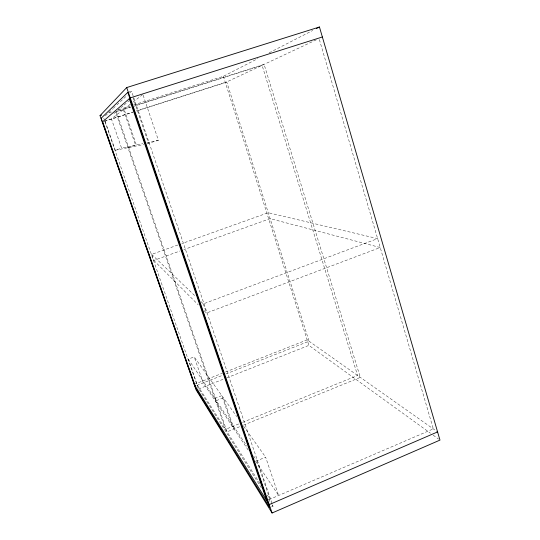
<?xml version="1.0" encoding="UTF-8"?>
<svg xmlns="http://www.w3.org/2000/svg" width="540" height="540" viewBox="0 0 540 540"><rect width="100%" height="100%" fill="white"/><g stroke="black" fill="none" stroke-linecap="round" stroke-linejoin="round"><path stroke-width="0.41" stroke-dasharray="2.7 2.03" d="M105.347 115.776L112.658 108.918M113.265 108.344L116.316 105.489M116.924 104.915L127.285 95.202M129.722 92.921L131.544 91.206L273.01 506.257L271.06 507.101M113.92 113.515L120.272 108.189M120.906 107.656L123.444 105.53M124.079 104.996L129.161 100.737M130.424 104.105L111.416 118.922L121.594 148.183L142.857 143.606M133.049 102.067L142.877 94.399M133.67 104.922L223.371 76.302L257.904 58.583M269.163 52.805L312.701 30.47M316.305 39.832L225.369 82.58L136.647 111.038M269.035 499.608L433.303 428.895L319.309 39.339M253.571 455.969L256.851 460.843L265.633 457.157L278.606 495.484L255.204 460.519M239.551 426.755L227.09 431.851L116.228 111.584L131.233 106.792M243.446 425.162L360.315 377.379L264.101 64.375L134.433 105.766M238.707 423.961L225.497 429.354L115.621 112.091L130.828 107.237M242.548 422.395L357.581 375.455L262.082 65.32L134.028 106.211M214.792 398.439L221.819 395.638L232.443 426.519M216.297 400.673L223.378 397.838L234.097 428.983M198.484 389.023L225.896 378.189M226.679 377.885L308.907 345.384L430.414 433.188M194.164 384.338L222.413 373.221M225.551 371.986L307.152 339.863L437.582 431.919M196.81 385.439L222.71 375.233M225.848 373.99L309.049 341.199L226.726 81.945L136.282 110.95M260.03 483.638L197.411 385.202L188.305 359.14L194.197 356.866L236.763 416.63M204.086 310.669L206.449 313.038L380.228 247.529L270.135 218.639L183.863 249.615M200.894 301.543L203.324 303.872L377.622 238.619L268.252 212.713L181.811 243.607M177.849 245.025L151.673 254.374L153.785 260.415L179.908 251.032M127.946 147.683L136.384 144.997L124.031 109.094M147.002 143.809L158.395 140.258L143.147 95.195M105.037 120.967L115.277 150.255L121.594 148.183M104.261 121.217L133.076 111.976M104.672 121.291L132.651 112.32M108.837 112.84L112.043 111.821M118.449 109.775L130.464 105.941M127.818 92.381L131.544 91.206M146.947 142.722L158.395 140.258M115.277 150.255L143.748 144.47M433.148 435.166L438.608 439.108M151.673 254.374L196.034 296.885M153.785 260.415L198.167 304.756M243.614 426.249L265.633 457.157M188.305 359.14L246.996 446.216M248.184 450.029L203.256 382.901L194.197 356.866M267.239 494.964L269.939 499.217L256.851 460.843M261.32 487.755L197.917 387.437L103.795 118.287M268.515 499.142L271.661 504.124M272.113 504.833L273.01 506.257M123.343 109.627L135.581 145.172M132.968 97.544L148.628 143.478M203.324 303.872L206.449 313.038M223.371 76.302L308.907 345.384"/><path stroke-width="0.81" d="M100.028 115.648L126.711 87.554L319.451 27L439.972 440.1L272.079 513L196.135 389.954L100.028 115.648L101.628 115.142M102.276 122.06L130.241 97.882L322.367 36.983M316.454 28.539L319.451 27M437.582 431.919L269.21 504.617L194.164 384.338M102.661 121.73L195.237 386.06M126.711 87.554L272.079 513M129.276 98.719L266.713 500.607M127.818 92.381L101.156 118.247L195.75 388.294L269.764 507.661L127.818 92.381"/></g></svg>
